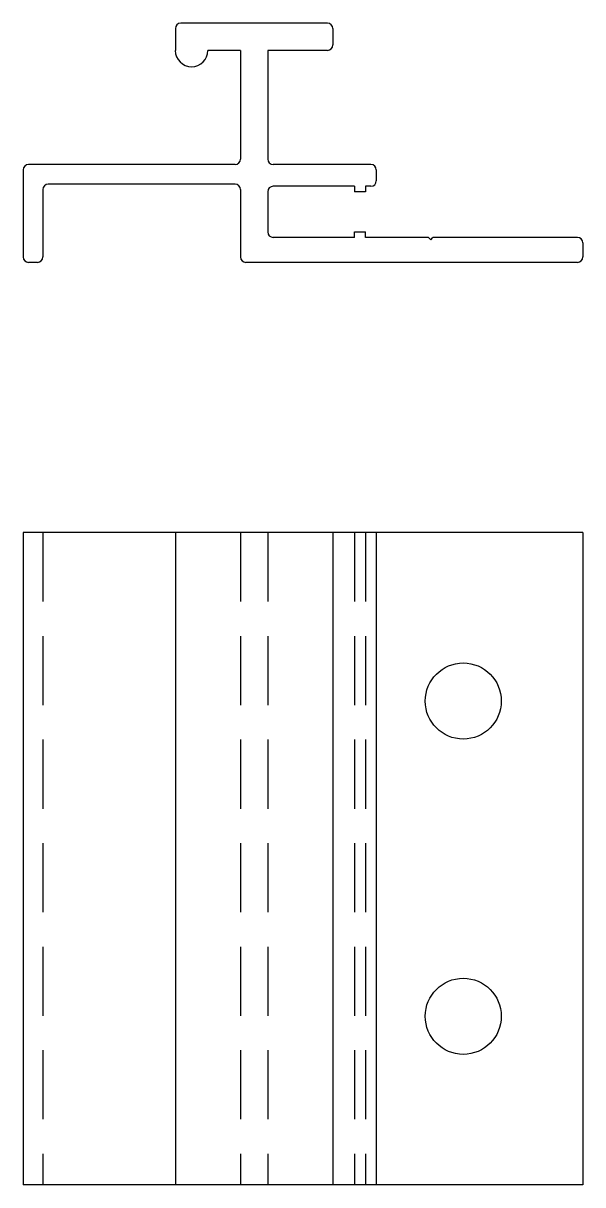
# Model space of a CAD drawing. Header units: inches. Extents: x 187.72 to 189.75, y 278.74 to 282.95.
import ezdxf

# ---------------------------------------------------------------- set-up
doc = ezdxf.new("R2010")
doc.units = ezdxf.units.IN
doc.header["$MEASUREMENT"] = 0
doc.linetypes.add('HIDDEN', pattern=[0.375, 0.25, -0.125])

msp = doc.modelspace()

# ---------------------------------------------------------------- linework, layer by layer
for p, q in [((188.2719, 282.9299), (188.2719, 282.8512)), ((188.8231, 282.9496), (188.2916, 282.9496)), ((188.8428, 282.9299), (188.8428, 282.8708)), ((188.5081, 282.8512), (188.39, 282.8512)), ((188.5081, 282.8512), (188.5081, 282.4575)), ((188.6065, 282.8512), (188.6065, 282.4575)), ((188.8231, 282.8512), (188.6065, 282.8512)), ((187.7207, 282.4181), (187.7207, 282.1031)), ((188.4884, 282.4378), (187.7404, 282.4378)), ((188.9805, 282.4378), (188.6262, 282.4378)), ((189.0002, 282.4181), (189.0002, 282.3787)), ((187.7916, 282.3472), (187.7916, 282.1031)), ((188.4884, 282.3669), (187.8113, 282.3669)), ((188.5081, 282.3472), (188.5081, 282.1031)), ((188.6065, 282.3393), (188.6065, 282.1937)), ((188.9215, 282.359), (188.6262, 282.359)), ((188.9215, 282.359), (188.9215, 282.3393)), ((188.9609, 282.3393), (188.9215, 282.3393)), ((188.9609, 282.359), (188.9609, 282.3393)), ((188.9805, 282.359), (188.9609, 282.359)), ((188.9215, 282.174), (188.6262, 282.174)), ((188.9215, 282.174), (188.9215, 282.1937)), ((188.9215, 282.1937), (188.9609, 282.1937)), ((188.9609, 282.174), (188.9609, 282.1937)), ((189.1887, 282.174), (188.9609, 282.174)), ((189.1971, 282.1656), (189.1887, 282.174)), ((189.1971, 282.1656), (189.2054, 282.174)), ((189.7286, 282.174), (189.2054, 282.174)), ((189.7483, 282.1543), (189.7483, 282.1031)), ((187.7719, 282.0834), (187.7404, 282.0834)), ((189.7286, 282.0834), (188.5278, 282.0834)), ((187.7207, 281.1048), (187.7207, 278.7426)), ((189.7483, 281.1048), (187.7207, 281.1048)), ((188.2719, 281.1048), (188.2719, 278.7426)), ((188.8428, 281.1048), (188.8428, 278.7426)), ((189.0002, 281.1048), (189.0002, 278.7426)), ((189.7483, 281.1048), (189.7483, 278.7426)), ((189.7483, 278.7426), (187.7207, 278.7426))]:
    msp.add_line(p, q)
at = {"linetype": 'HIDDEN'}
for p, q in [((187.7916, 281.1048), (187.7916, 278.7426)), ((188.5081, 281.1048), (188.5081, 278.7426)), ((188.6065, 281.1048), (188.6065, 278.7426)), ((188.9215, 281.1048), (188.9215, 278.7426)), ((188.9609, 281.1048), (188.9609, 278.7426))]:
    msp.add_line(p, q, dxfattribs=at)
for centre in [(189.3152, 280.4946), (189.3152, 279.3528)]:
    msp.add_circle(centre, 0.1378)
for centre, radius, start, end in [((188.2916, 282.9299), 0.0197, 90, 180), ((188.8231, 282.9299), 0.0197, 0, 90), ((188.3309, 282.8512), 0.0591, 180, 0), ((188.8231, 282.8708), 0.0197, 270, 0), ((188.4884, 282.4575), 0.0197, 270, 0), ((188.6262, 282.4575), 0.0197, 180, 270), ((187.7404, 282.4181), 0.0197, 90, 180), ((188.9805, 282.4181), 0.0197, 0, 90), ((188.9805, 282.3787), 0.0197, 270, 0), ((187.8113, 282.3472), 0.0197, 90, 180), ((188.4884, 282.3472), 0.0197, 0, 90), ((188.6262, 282.3393), 0.0197, 90, 180), ((188.6262, 282.1937), 0.0197, 180, 270), ((189.7286, 282.1543), 0.0197, 0, 90), ((187.7404, 282.1031), 0.0197, 180, 270), ((187.7719, 282.1031), 0.0197, 270, 0), ((188.5278, 282.1031), 0.0197, 180, 270), ((189.7286, 282.1031), 0.0197, 270, 0)]:
    msp.add_arc(centre, radius, start, end)

doc.saveas('drawing.dxf')
